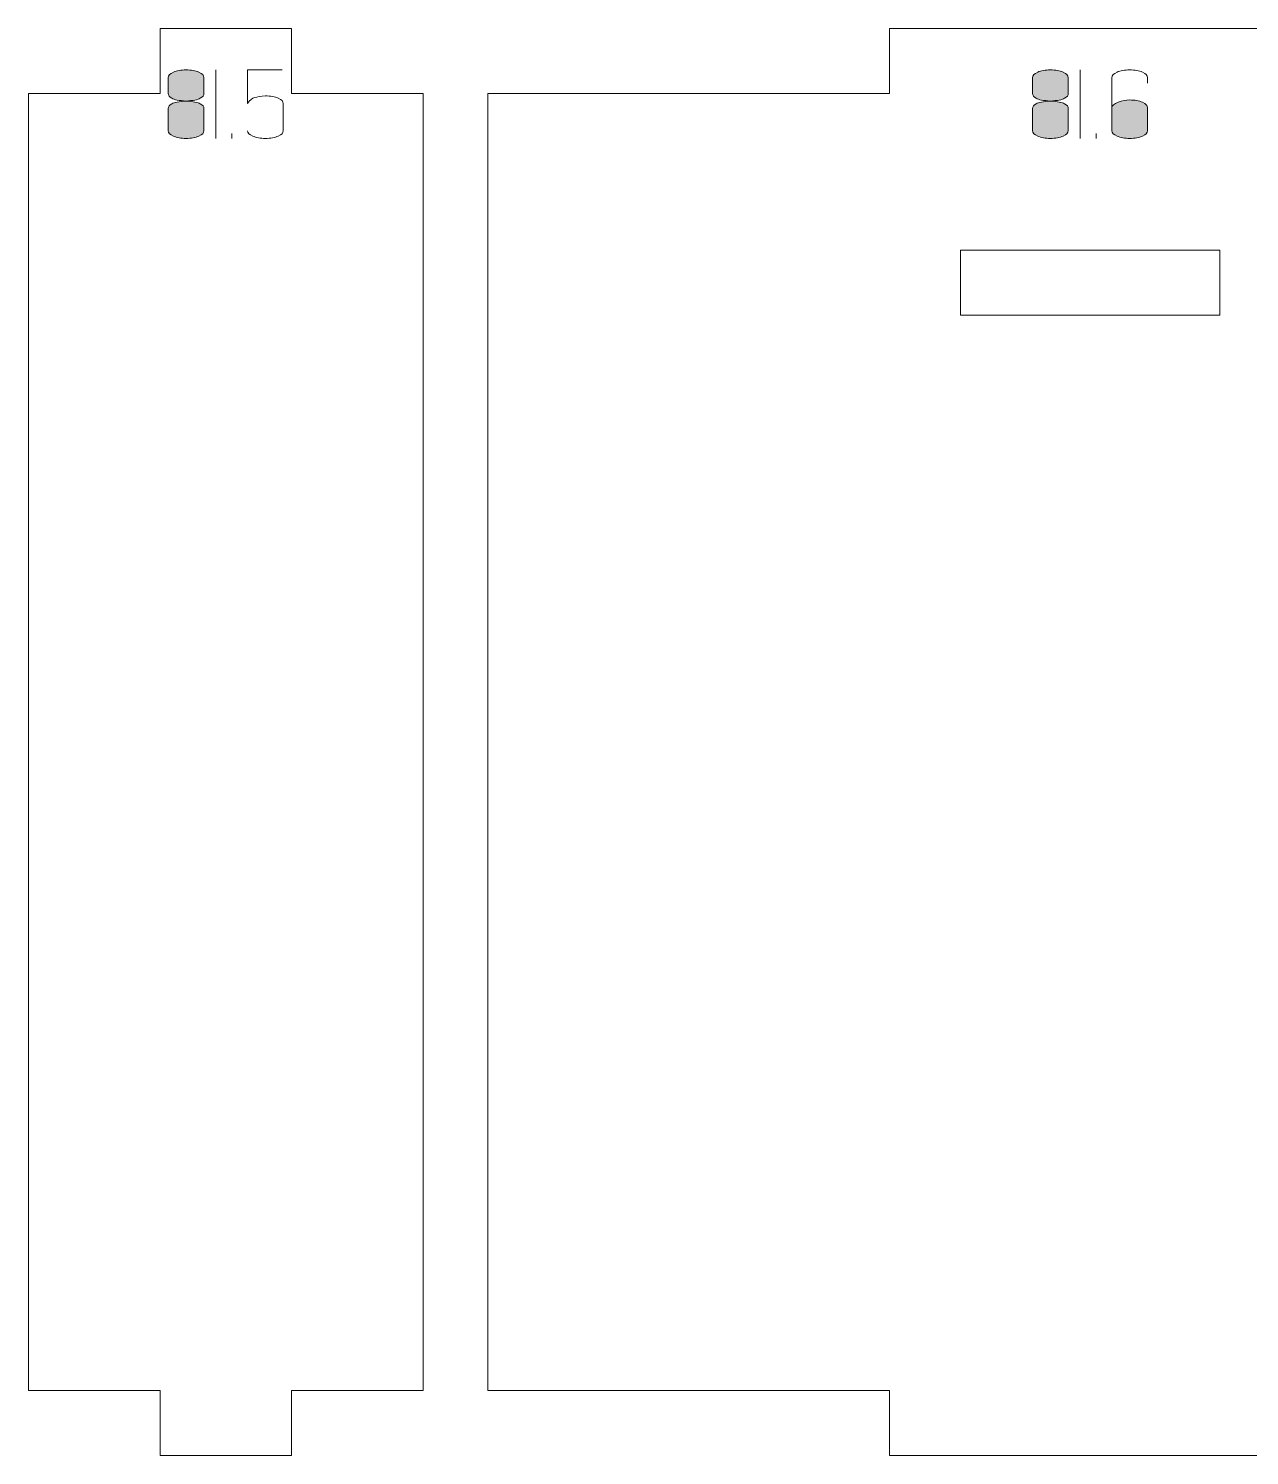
# Model space of a CAD drawing. Header units: centimetres. Extents: x -191 to 212, y -234 to 239.
# Drawn here: x 78.76 to 84.41, y -129.76 to -123.16 of the extents above; entities that cross this region are included whole.
import ezdxf

# ---------------------------------------------------------------- set-up
doc = ezdxf.new("R2010")
doc.units = ezdxf.units.CM
doc.header["$MEASUREMENT"] = 0
doc.layers.add('Capa 1', color=7, linetype='Continuous')

msp = doc.modelspace()

# ---------------------------------------------------------------- hatches: boundary and pattern name
at = {"layer": 'Capa 1', "true_color": 0x3e4095}
h = msp.add_hatch(color=175, dxfattribs=at)
edge = h.paths.add_edge_path()
edge.add_spline(control_points=[(79.40785, -123.46067), (79.40785, -123.46862), (79.41351, -123.4758), (79.42482, -123.48222), (79.43613, -123.48864), (79.45799, -123.49292), (79.4904, -123.49506), (79.52281, -123.49292), (79.54467, -123.48864), (79.55598, -123.48222), (79.56729, -123.4758), (79.57295, -123.46862), (79.57295, -123.46067), (79.57295, -123.46067), (79.57295, -123.38637), (79.57295, -123.38637), (79.57295, -123.37659), (79.56508, -123.36826), (79.54933, -123.36138), (79.53359, -123.3545), (79.51394, -123.35106), (79.4904, -123.35106), (79.46686, -123.35106), (79.44721, -123.3545), (79.43147, -123.36138), (79.41572, -123.36826), (79.40785, -123.37659), (79.40785, -123.38637), (79.40785, -123.38637), (79.40785, -123.46067), (79.40785, -123.46067)], knot_values=[0, 0, 0, 0, 0.1, 0.1, 0.1, 0.2, 0.2, 0.2, 0.3, 0.3, 0.3, 0.4, 0.4, 0.4, 0.5, 0.5, 0.5, 0.6, 0.6, 0.6, 0.7, 0.7, 0.7, 0.8, 0.8, 0.8, 0.9, 0.9, 0.9, 1, 1, 1, 1], degree=3, periodic=1)
h = msp.add_hatch(color=175, dxfattribs=at)
edge = h.paths.add_edge_path()
edge.add_spline(control_points=[(79.4904, -123.6675), (79.46686, -123.6675), (79.44721, -123.66406), (79.43147, -123.65718), (79.41572, -123.6503), (79.40785, -123.64197), (79.40785, -123.63219), (79.40785, -123.63219), (79.40785, -123.529), (79.40785, -123.529), (79.40785, -123.52074), (79.41351, -123.51356), (79.42482, -123.50745), (79.43613, -123.50133), (79.45799, -123.4972), (79.4904, -123.49506), (79.45799, -123.49292), (79.43613, -123.48864), (79.42482, -123.48222), (79.41351, -123.4758), (79.40785, -123.46862), (79.40785, -123.46067), (79.40785, -123.46067), (79.40785, -123.38637), (79.40785, -123.38637), (79.40785, -123.37659), (79.41572, -123.36826), (79.43147, -123.36138), (79.44721, -123.3545), (79.46686, -123.35106), (79.4904, -123.35106), (79.51394, -123.35106), (79.53359, -123.3545), (79.54933, -123.36138), (79.56508, -123.36826), (79.57295, -123.37659), (79.57295, -123.38637), (79.57295, -123.38637), (79.57295, -123.46067), (79.57295, -123.46067), (79.57295, -123.46862), (79.56729, -123.4758), (79.55598, -123.48222), (79.54467, -123.48864), (79.52281, -123.49292), (79.4904, -123.49506), (79.52281, -123.4972), (79.54467, -123.50133), (79.55598, -123.50745), (79.56729, -123.51356), (79.57295, -123.52074), (79.57295, -123.529), (79.57295, -123.529), (79.57295, -123.63219), (79.57295, -123.63219), (79.57295, -123.64197), (79.56508, -123.6503), (79.54933, -123.65718), (79.53359, -123.66406), (79.51394, -123.6675), (79.4904, -123.6675)], knot_values=[0, 0, 0, 0, 0.05, 0.05, 0.05, 0.1, 0.1, 0.1, 0.15, 0.15, 0.15, 0.2, 0.2, 0.2, 0.25, 0.25, 0.25, 0.3, 0.3, 0.3, 0.35, 0.35, 0.35, 0.4, 0.4, 0.4, 0.45, 0.45, 0.45, 0.5, 0.5, 0.5, 0.55, 0.55, 0.55, 0.6, 0.6, 0.6, 0.65, 0.65, 0.65, 0.7, 0.7, 0.7, 0.75, 0.75, 0.75, 0.8, 0.8, 0.8, 0.85, 0.85, 0.85, 0.9, 0.9, 0.9, 0.95, 0.95, 0.95, 1, 1, 1, 1], degree=3, periodic=1)
h = msp.add_hatch(color=175, dxfattribs=at)
edge = h.paths.add_edge_path()
edge.add_spline(control_points=[(79.62798, -123.6675), (79.62798, -123.6675), (79.62798, -123.3506), (79.62798, -123.3506), (79.62798, -123.3506), (79.62798, -123.6675), (79.62798, -123.6675)], knot_values=[0, 0, 0, 0, 0.5, 0.5, 0.5, 1, 1, 1, 1], degree=3, periodic=1)
h = msp.add_hatch(color=175, dxfattribs=at)
edge = h.paths.add_edge_path()
edge.add_spline(control_points=[(79.85729, -123.6675), (79.83375, -123.6675), (79.8141, -123.66406), (79.79836, -123.65718), (79.78261, -123.6503), (79.77474, -123.64197), (79.77474, -123.63219), (79.77474, -123.64197), (79.78261, -123.6503), (79.79836, -123.65718), (79.8141, -123.66406), (79.83375, -123.6675), (79.85729, -123.6675), (79.88083, -123.6675), (79.90048, -123.66406), (79.91622, -123.65718), (79.93197, -123.6503), (79.93984, -123.64197), (79.93984, -123.63219), (79.93984, -123.63219), (79.93984, -123.50653), (79.93984, -123.50653), (79.93984, -123.49674), (79.93197, -123.48841), (79.91622, -123.48153), (79.90048, -123.47465), (79.88083, -123.47121), (79.85729, -123.47121), (79.83589, -123.47305), (79.81938, -123.4755), (79.80776, -123.47855), (79.79614, -123.48161), (79.78514, -123.49094), (79.77474, -123.50653), (79.77474, -123.50653), (79.77474, -123.35106), (79.77474, -123.35106), (79.77474, -123.35106), (79.93434, -123.35106), (79.93434, -123.35106), (79.93434, -123.35106), (79.77474, -123.35106), (79.77474, -123.35106), (79.77474, -123.35106), (79.77474, -123.50653), (79.77474, -123.50653), (79.78514, -123.49094), (79.79614, -123.48161), (79.80776, -123.47855), (79.81938, -123.4755), (79.83589, -123.47305), (79.85729, -123.47121), (79.88083, -123.47121), (79.90048, -123.47465), (79.91622, -123.48153), (79.93197, -123.48841), (79.93984, -123.49674), (79.93984, -123.50653), (79.93984, -123.50653), (79.93984, -123.63219), (79.93984, -123.63219), (79.93984, -123.64197), (79.93197, -123.6503), (79.91622, -123.65718), (79.90048, -123.66406), (79.88083, -123.6675), (79.85729, -123.6675)], knot_values=[0, 0, 0, 0, 0.0454545, 0.0454545, 0.0454545, 0.0909091, 0.0909091, 0.0909091, 0.1363636, 0.1363636, 0.1363636, 0.1818182, 0.1818182, 0.1818182, 0.2272727, 0.2272727, 0.2272727, 0.2727273, 0.2727273, 0.2727273, 0.3181818, 0.3181818, 0.3181818, 0.3636364, 0.3636364, 0.3636364, 0.4090909, 0.4090909, 0.4090909, 0.4545455, 0.4545455, 0.4545455, 0.5, 0.5, 0.5, 0.5454545, 0.5454545, 0.5454545, 0.5909091, 0.5909091, 0.5909091, 0.6363636, 0.6363636, 0.6363636, 0.6818182, 0.6818182, 0.6818182, 0.7272727, 0.7272727, 0.7272727, 0.7727273, 0.7727273, 0.7727273, 0.8181818, 0.8181818, 0.8181818, 0.8636364, 0.8636364, 0.8636364, 0.9090909, 0.9090909, 0.9090909, 0.9545455, 0.9545455, 0.9545455, 1, 1, 1, 1], degree=3, periodic=1)
h = msp.add_hatch(color=175, dxfattribs=at)
edge = h.paths.add_edge_path()
edge.add_spline(control_points=[(83.40474, -123.46067), (83.40474, -123.46862), (83.4104, -123.4758), (83.42171, -123.48222), (83.43302, -123.48864), (83.45488, -123.49292), (83.48729, -123.49506), (83.5197, -123.49292), (83.54156, -123.48864), (83.55287, -123.48222), (83.56418, -123.4758), (83.56984, -123.46862), (83.56984, -123.46067), (83.56984, -123.46067), (83.56984, -123.38637), (83.56984, -123.38637), (83.56984, -123.37659), (83.56197, -123.36826), (83.54622, -123.36138), (83.53048, -123.3545), (83.51083, -123.35106), (83.48729, -123.35106), (83.46375, -123.35106), (83.4441, -123.3545), (83.42836, -123.36138), (83.41261, -123.36826), (83.40474, -123.37659), (83.40474, -123.38637), (83.40474, -123.38637), (83.40474, -123.46067), (83.40474, -123.46067)], knot_values=[0, 0, 0, 0, 0.1, 0.1, 0.1, 0.2, 0.2, 0.2, 0.3, 0.3, 0.3, 0.4, 0.4, 0.4, 0.5, 0.5, 0.5, 0.6, 0.6, 0.6, 0.7, 0.7, 0.7, 0.8, 0.8, 0.8, 0.9, 0.9, 0.9, 1, 1, 1, 1], degree=3, periodic=1)
h = msp.add_hatch(color=175, dxfattribs=at)
edge = h.paths.add_edge_path()
edge.add_spline(control_points=[(83.48729, -123.6675), (83.46375, -123.6675), (83.4441, -123.66406), (83.42836, -123.65718), (83.41261, -123.6503), (83.40474, -123.64197), (83.40474, -123.63219), (83.40474, -123.63219), (83.40474, -123.529), (83.40474, -123.529), (83.40474, -123.52074), (83.4104, -123.51356), (83.42171, -123.50745), (83.43302, -123.50133), (83.45488, -123.4972), (83.48729, -123.49506), (83.45488, -123.49292), (83.43302, -123.48864), (83.42171, -123.48222), (83.4104, -123.4758), (83.40474, -123.46862), (83.40474, -123.46067), (83.40474, -123.46067), (83.40474, -123.38637), (83.40474, -123.38637), (83.40474, -123.37659), (83.41261, -123.36826), (83.42836, -123.36138), (83.4441, -123.3545), (83.46375, -123.35106), (83.48729, -123.35106), (83.51083, -123.35106), (83.53048, -123.3545), (83.54622, -123.36138), (83.56197, -123.36826), (83.56984, -123.37659), (83.56984, -123.38637), (83.56984, -123.38637), (83.56984, -123.46067), (83.56984, -123.46067), (83.56984, -123.46862), (83.56418, -123.4758), (83.55287, -123.48222), (83.54156, -123.48864), (83.5197, -123.49292), (83.48729, -123.49506), (83.5197, -123.4972), (83.54156, -123.50133), (83.55287, -123.50745), (83.56418, -123.51356), (83.56984, -123.52074), (83.56984, -123.529), (83.56984, -123.529), (83.56984, -123.63219), (83.56984, -123.63219), (83.56984, -123.64197), (83.56197, -123.6503), (83.54622, -123.65718), (83.53048, -123.66406), (83.51083, -123.6675), (83.48729, -123.6675)], knot_values=[0, 0, 0, 0, 0.05, 0.05, 0.05, 0.1, 0.1, 0.1, 0.15, 0.15, 0.15, 0.2, 0.2, 0.2, 0.25, 0.25, 0.25, 0.3, 0.3, 0.3, 0.35, 0.35, 0.35, 0.4, 0.4, 0.4, 0.45, 0.45, 0.45, 0.5, 0.5, 0.5, 0.55, 0.55, 0.55, 0.6, 0.6, 0.6, 0.65, 0.65, 0.65, 0.7, 0.7, 0.7, 0.75, 0.75, 0.75, 0.8, 0.8, 0.8, 0.85, 0.85, 0.85, 0.9, 0.9, 0.9, 0.95, 0.95, 0.95, 1, 1, 1, 1], degree=3, periodic=1)
h = msp.add_hatch(color=175, dxfattribs=at)
edge = h.paths.add_edge_path()
edge.add_spline(control_points=[(83.62487, -123.6675), (83.62487, -123.6675), (83.62487, -123.3506), (83.62487, -123.3506), (83.62487, -123.3506), (83.62487, -123.6675), (83.62487, -123.6675)], knot_values=[0, 0, 0, 0, 0.5, 0.5, 0.5, 1, 1, 1, 1], degree=3, periodic=1)
h = msp.add_hatch(color=175, dxfattribs=at)
edge = h.paths.add_edge_path()
edge.add_spline(control_points=[(83.85418, -123.6675), (83.83064, -123.6675), (83.81099, -123.66406), (83.79525, -123.65718), (83.7795, -123.6503), (83.77163, -123.64197), (83.77163, -123.63219), (83.77163, -123.63219), (83.77163, -123.52533), (83.77163, -123.52533), (83.77163, -123.52533), (83.77163, -123.38637), (83.77163, -123.38637), (83.77163, -123.37659), (83.7795, -123.36826), (83.79525, -123.36138), (83.81099, -123.3545), (83.83064, -123.35106), (83.85418, -123.35106), (83.87772, -123.35106), (83.89737, -123.3545), (83.91311, -123.36138), (83.92886, -123.36826), (83.93673, -123.37659), (83.93673, -123.38637), (83.93673, -123.38637), (83.93673, -123.41205), (83.93673, -123.41205), (83.93673, -123.41205), (83.93673, -123.38637), (83.93673, -123.38637), (83.93673, -123.37659), (83.92886, -123.36826), (83.91311, -123.36138), (83.89737, -123.3545), (83.87772, -123.35106), (83.85418, -123.35106), (83.83064, -123.35106), (83.81099, -123.3545), (83.79525, -123.36138), (83.7795, -123.36826), (83.77163, -123.37659), (83.77163, -123.38637), (83.77163, -123.38637), (83.77163, -123.52533), (83.77163, -123.52533), (83.77163, -123.51616), (83.78118, -123.50798), (83.80029, -123.5008), (83.8194, -123.49361), (83.83736, -123.49002), (83.85418, -123.49002), (83.87772, -123.49002), (83.89737, -123.49346), (83.91311, -123.50034), (83.92886, -123.50722), (83.93673, -123.51555), (83.93673, -123.52533), (83.93673, -123.52533), (83.93673, -123.63219), (83.93673, -123.63219), (83.93673, -123.64197), (83.92886, -123.6503), (83.91311, -123.65718), (83.89737, -123.66406), (83.87772, -123.6675), (83.85418, -123.6675)], knot_values=[0, 0, 0, 0, 0.0454545, 0.0454545, 0.0454545, 0.0909091, 0.0909091, 0.0909091, 0.1363636, 0.1363636, 0.1363636, 0.1818182, 0.1818182, 0.1818182, 0.2272727, 0.2272727, 0.2272727, 0.2727273, 0.2727273, 0.2727273, 0.3181818, 0.3181818, 0.3181818, 0.3636364, 0.3636364, 0.3636364, 0.4090909, 0.4090909, 0.4090909, 0.4545455, 0.4545455, 0.4545455, 0.5, 0.5, 0.5, 0.5454545, 0.5454545, 0.5454545, 0.5909091, 0.5909091, 0.5909091, 0.6363636, 0.6363636, 0.6363636, 0.6818182, 0.6818182, 0.6818182, 0.7272727, 0.7272727, 0.7272727, 0.7727273, 0.7727273, 0.7727273, 0.8181818, 0.8181818, 0.8181818, 0.8636364, 0.8636364, 0.8636364, 0.9090909, 0.9090909, 0.9090909, 0.9545455, 0.9545455, 0.9545455, 1, 1, 1, 1], degree=3, periodic=1)
h = msp.add_hatch(color=175, dxfattribs=at)
edge = h.paths.add_edge_path()
edge.add_spline(control_points=[(79.40785, -123.63219), (79.40785, -123.64197), (79.41572, -123.6503), (79.43147, -123.65718), (79.44721, -123.66406), (79.46686, -123.6675), (79.4904, -123.6675), (79.51394, -123.6675), (79.53359, -123.66406), (79.54933, -123.65718), (79.56508, -123.6503), (79.57295, -123.64197), (79.57295, -123.63219), (79.57295, -123.63219), (79.57295, -123.529), (79.57295, -123.529), (79.57295, -123.52074), (79.56729, -123.51356), (79.55598, -123.50745), (79.54467, -123.50133), (79.52281, -123.4972), (79.4904, -123.49506), (79.45799, -123.4972), (79.43613, -123.50133), (79.42482, -123.50745), (79.41351, -123.51356), (79.40785, -123.52074), (79.40785, -123.529), (79.40785, -123.529), (79.40785, -123.63219), (79.40785, -123.63219)], knot_values=[0, 0, 0, 0, 0.1, 0.1, 0.1, 0.2, 0.2, 0.2, 0.3, 0.3, 0.3, 0.4, 0.4, 0.4, 0.5, 0.5, 0.5, 0.6, 0.6, 0.6, 0.7, 0.7, 0.7, 0.8, 0.8, 0.8, 0.9, 0.9, 0.9, 1, 1, 1, 1], degree=3, periodic=1)
h = msp.add_hatch(color=175, dxfattribs=at)
edge = h.paths.add_edge_path()
edge.add_spline(control_points=[(83.40474, -123.63219), (83.40474, -123.64197), (83.41261, -123.6503), (83.42836, -123.65718), (83.4441, -123.66406), (83.46375, -123.6675), (83.48729, -123.6675), (83.51083, -123.6675), (83.53048, -123.66406), (83.54622, -123.65718), (83.56197, -123.6503), (83.56984, -123.64197), (83.56984, -123.63219), (83.56984, -123.63219), (83.56984, -123.529), (83.56984, -123.529), (83.56984, -123.52074), (83.56418, -123.51356), (83.55287, -123.50745), (83.54156, -123.50133), (83.5197, -123.4972), (83.48729, -123.49506), (83.45488, -123.4972), (83.43302, -123.50133), (83.42171, -123.50745), (83.4104, -123.51356), (83.40474, -123.52074), (83.40474, -123.529), (83.40474, -123.529), (83.40474, -123.63219), (83.40474, -123.63219)], knot_values=[0, 0, 0, 0, 0.1, 0.1, 0.1, 0.2, 0.2, 0.2, 0.3, 0.3, 0.3, 0.4, 0.4, 0.4, 0.5, 0.5, 0.5, 0.6, 0.6, 0.6, 0.7, 0.7, 0.7, 0.8, 0.8, 0.8, 0.9, 0.9, 0.9, 1, 1, 1, 1], degree=3, periodic=1)
h = msp.add_hatch(color=175, dxfattribs=at)
edge = h.paths.add_edge_path()
edge.add_spline(control_points=[(83.77163, -123.63219), (83.77163, -123.64197), (83.7795, -123.6503), (83.79525, -123.65718), (83.81099, -123.66406), (83.83064, -123.6675), (83.85418, -123.6675), (83.87772, -123.6675), (83.89737, -123.66406), (83.91311, -123.65718), (83.92886, -123.6503), (83.93673, -123.64197), (83.93673, -123.63219), (83.93673, -123.63219), (83.93673, -123.52533), (83.93673, -123.52533), (83.93673, -123.51555), (83.92886, -123.50722), (83.91311, -123.50034), (83.89737, -123.49346), (83.87772, -123.49002), (83.85418, -123.49002), (83.83736, -123.49002), (83.8194, -123.49361), (83.80029, -123.5008), (83.78118, -123.50798), (83.77163, -123.51616), (83.77163, -123.52533), (83.77163, -123.52533), (83.77163, -123.63219), (83.77163, -123.63219)], knot_values=[0, 0, 0, 0, 0.1, 0.1, 0.1, 0.2, 0.2, 0.2, 0.3, 0.3, 0.3, 0.4, 0.4, 0.4, 0.5, 0.5, 0.5, 0.6, 0.6, 0.6, 0.7, 0.7, 0.7, 0.8, 0.8, 0.8, 0.9, 0.9, 0.9, 1, 1, 1, 1], degree=3, periodic=1)
h = msp.add_hatch(color=175, dxfattribs=at)
edge = h.paths.add_edge_path()
edge.add_spline(control_points=[(79.70136, -123.6675), (79.70136, -123.6675), (79.70136, -123.64503), (79.70136, -123.64503), (79.70136, -123.64503), (79.70136, -123.6675), (79.70136, -123.6675)], knot_values=[0, 0, 0, 0, 0.5, 0.5, 0.5, 1, 1, 1, 1], degree=3, periodic=1)
h = msp.add_hatch(color=175, dxfattribs=at)
edge = h.paths.add_edge_path()
edge.add_spline(control_points=[(83.69825, -123.6675), (83.69825, -123.6675), (83.69825, -123.64503), (83.69825, -123.64503), (83.69825, -123.64503), (83.69825, -123.6675), (83.69825, -123.6675)], knot_values=[0, 0, 0, 0, 0.5, 0.5, 0.5, 1, 1, 1, 1], degree=3, periodic=1)

# ---------------------------------------------------------------- linework, layer by layer
at = {"layer": 'Capa 1', "color": 240, "lineweight": 9}
for points, knots in [([(78.76177, -123.4595), (78.76177, -123.4595), (78.76177, -129.4595), (78.76177, -129.4595), (78.76177, -129.4595), (79.36982, -129.4595), (79.36982, -129.4595), (79.36982, -129.4595), (79.36982, -129.7595), (79.36982, -129.7595), (79.36982, -129.7595), (79.97786, -129.7595), (79.97786, -129.7595), (79.97786, -129.7595), (79.97786, -129.4595), (79.97786, -129.4595), (79.97786, -129.4595), (80.58591, -129.4595), (80.58591, -129.4595), (80.58591, -129.4595), (80.58591, -123.4595), (80.58591, -123.4595), (80.58591, -123.4595), (79.97786, -123.4595), (79.97786, -123.4595), (79.97786, -123.4595), (79.97786, -123.1595), (79.97786, -123.1595), (79.97786, -123.1595), (79.36982, -123.1595), (79.36982, -123.1595), (79.36982, -123.1595), (79.36982, -123.4595), (79.36982, -123.4595), (79.36982, -123.4595), (78.76177, -123.4595), (78.76177, -123.4595)], [0, 0, 0, 0, 0.0833333, 0.0833333, 0.0833333, 0.1666667, 0.1666667, 0.1666667, 0.25, 0.25, 0.25, 0.3333333, 0.3333333, 0.3333333, 0.4166667, 0.4166667, 0.4166667, 0.5, 0.5, 0.5, 0.5833333, 0.5833333, 0.5833333, 0.6666667, 0.6666667, 0.6666667, 0.75, 0.75, 0.75, 0.8333333, 0.8333333, 0.8333333, 0.9166667, 0.9166667, 0.9166667, 1, 1, 1, 1]), ([(80.88591, -123.4595), (80.88591, -123.4595), (80.88591, -129.4595), (80.88591, -129.4595), (80.88591, -129.4595), (82.74245, -129.4595), (82.74245, -129.4595), (82.74245, -129.4595), (82.74245, -129.7595), (82.74245, -129.7595), (82.74245, -129.7595), (84.599, -129.7595), (84.599, -129.7595), (84.599, -129.7595), (84.599, -129.4595), (84.599, -129.4595), (84.599, -129.4595), (86.45555, -129.4595), (86.45555, -129.4595), (86.45555, -129.4595), (86.45555, -123.4595), (86.45555, -123.4595), (86.45555, -123.4595), (84.599, -123.4595), (84.599, -123.4595), (84.599, -123.4595), (84.599, -123.1595), (84.599, -123.1595), (84.599, -123.1595), (82.74245, -123.1595), (82.74245, -123.1595), (82.74245, -123.1595), (82.74245, -123.4595), (82.74245, -123.4595), (82.74245, -123.4595), (80.88591, -123.4595), (80.88591, -123.4595)], [0, 0, 0, 0, 0.0833333, 0.0833333, 0.0833333, 0.1666667, 0.1666667, 0.1666667, 0.25, 0.25, 0.25, 0.3333333, 0.3333333, 0.3333333, 0.4166667, 0.4166667, 0.4166667, 0.5, 0.5, 0.5, 0.5833333, 0.5833333, 0.5833333, 0.6666667, 0.6666667, 0.6666667, 0.75, 0.75, 0.75, 0.8333333, 0.8333333, 0.8333333, 0.9166667, 0.9166667, 0.9166667, 1, 1, 1, 1]), ([(83.07073, -124.4853), (83.07073, -124.4853), (84.27073, -124.4853), (84.27073, -124.4853), (84.27073, -124.4853), (84.27073, -124.1853), (84.27073, -124.1853), (84.27073, -124.1853), (83.07073, -124.1853), (83.07073, -124.1853), (83.07073, -124.1853), (83.07073, -124.4853), (83.07073, -124.4853)], [0, 0, 0, 0, 0.25, 0.25, 0.25, 0.5, 0.5, 0.5, 0.75, 0.75, 0.75, 1, 1, 1, 1])]:
    msp.add_open_spline(points, degree=3, knots=knots, dxfattribs=at)
at = {"layer": 'Capa 1', "color": 114, "lineweight": 9}
for points, knots in [([(79.40785, -123.46067), (79.40785, -123.46862), (79.41351, -123.4758), (79.42482, -123.48222), (79.43613, -123.48864), (79.45799, -123.49292), (79.4904, -123.49506), (79.52281, -123.49292), (79.54467, -123.48864), (79.55598, -123.48222), (79.56729, -123.4758), (79.57295, -123.46862), (79.57295, -123.46067), (79.57295, -123.46067), (79.57295, -123.38637), (79.57295, -123.38637), (79.57295, -123.37659), (79.56508, -123.36826), (79.54933, -123.36138), (79.53359, -123.3545), (79.51394, -123.35106), (79.4904, -123.35106), (79.46686, -123.35106), (79.44721, -123.3545), (79.43147, -123.36138), (79.41572, -123.36826), (79.40785, -123.37659), (79.40785, -123.38637), (79.40785, -123.38637), (79.40785, -123.46067), (79.40785, -123.46067)], [0, 0, 0, 0, 0.1, 0.1, 0.1, 0.2, 0.2, 0.2, 0.3, 0.3, 0.3, 0.4, 0.4, 0.4, 0.5, 0.5, 0.5, 0.6, 0.6, 0.6, 0.7, 0.7, 0.7, 0.8, 0.8, 0.8, 0.9, 0.9, 0.9, 1, 1, 1, 1]), ([(79.4904, -123.6675), (79.46686, -123.6675), (79.44721, -123.66406), (79.43147, -123.65718), (79.41572, -123.6503), (79.40785, -123.64197), (79.40785, -123.63219), (79.40785, -123.63219), (79.40785, -123.529), (79.40785, -123.529), (79.40785, -123.52074), (79.41351, -123.51356), (79.42482, -123.50745), (79.43613, -123.50133), (79.45799, -123.4972), (79.4904, -123.49506), (79.45799, -123.49292), (79.43613, -123.48864), (79.42482, -123.48222), (79.41351, -123.4758), (79.40785, -123.46862), (79.40785, -123.46067), (79.40785, -123.46067), (79.40785, -123.38637), (79.40785, -123.38637), (79.40785, -123.37659), (79.41572, -123.36826), (79.43147, -123.36138), (79.44721, -123.3545), (79.46686, -123.35106), (79.4904, -123.35106), (79.51394, -123.35106), (79.53359, -123.3545), (79.54933, -123.36138), (79.56508, -123.36826), (79.57295, -123.37659), (79.57295, -123.38637), (79.57295, -123.38637), (79.57295, -123.46067), (79.57295, -123.46067), (79.57295, -123.46862), (79.56729, -123.4758), (79.55598, -123.48222), (79.54467, -123.48864), (79.52281, -123.49292), (79.4904, -123.49506), (79.52281, -123.4972), (79.54467, -123.50133), (79.55598, -123.50745), (79.56729, -123.51356), (79.57295, -123.52074), (79.57295, -123.529), (79.57295, -123.529), (79.57295, -123.63219), (79.57295, -123.63219), (79.57295, -123.64197), (79.56508, -123.6503), (79.54933, -123.65718), (79.53359, -123.66406), (79.51394, -123.6675), (79.4904, -123.6675)], [0, 0, 0, 0, 0.05, 0.05, 0.05, 0.1, 0.1, 0.1, 0.15, 0.15, 0.15, 0.2, 0.2, 0.2, 0.25, 0.25, 0.25, 0.3, 0.3, 0.3, 0.35, 0.35, 0.35, 0.4, 0.4, 0.4, 0.45, 0.45, 0.45, 0.5, 0.5, 0.5, 0.55, 0.55, 0.55, 0.6, 0.6, 0.6, 0.65, 0.65, 0.65, 0.7, 0.7, 0.7, 0.75, 0.75, 0.75, 0.8, 0.8, 0.8, 0.85, 0.85, 0.85, 0.9, 0.9, 0.9, 0.95, 0.95, 0.95, 1, 1, 1, 1]), ([(79.62798, -123.6675), (79.62798, -123.6675), (79.62798, -123.3506), (79.62798, -123.3506), (79.62798, -123.3506), (79.62798, -123.6675), (79.62798, -123.6675)], [0, 0, 0, 0, 0.5, 0.5, 0.5, 1, 1, 1, 1]), ([(79.85729, -123.6675), (79.83375, -123.6675), (79.8141, -123.66406), (79.79836, -123.65718), (79.78261, -123.6503), (79.77474, -123.64197), (79.77474, -123.63219), (79.77474, -123.64197), (79.78261, -123.6503), (79.79836, -123.65718), (79.8141, -123.66406), (79.83375, -123.6675), (79.85729, -123.6675), (79.88083, -123.6675), (79.90048, -123.66406), (79.91622, -123.65718), (79.93197, -123.6503), (79.93984, -123.64197), (79.93984, -123.63219), (79.93984, -123.63219), (79.93984, -123.50653), (79.93984, -123.50653), (79.93984, -123.49674), (79.93197, -123.48841), (79.91622, -123.48153), (79.90048, -123.47465), (79.88083, -123.47121), (79.85729, -123.47121), (79.83589, -123.47305), (79.81938, -123.4755), (79.80776, -123.47855), (79.79614, -123.48161), (79.78514, -123.49094), (79.77474, -123.50653), (79.77474, -123.50653), (79.77474, -123.35106), (79.77474, -123.35106), (79.77474, -123.35106), (79.93434, -123.35106), (79.93434, -123.35106), (79.93434, -123.35106), (79.77474, -123.35106), (79.77474, -123.35106), (79.77474, -123.35106), (79.77474, -123.50653), (79.77474, -123.50653), (79.78514, -123.49094), (79.79614, -123.48161), (79.80776, -123.47855), (79.81938, -123.4755), (79.83589, -123.47305), (79.85729, -123.47121), (79.88083, -123.47121), (79.90048, -123.47465), (79.91622, -123.48153), (79.93197, -123.48841), (79.93984, -123.49674), (79.93984, -123.50653), (79.93984, -123.50653), (79.93984, -123.63219), (79.93984, -123.63219), (79.93984, -123.64197), (79.93197, -123.6503), (79.91622, -123.65718), (79.90048, -123.66406), (79.88083, -123.6675), (79.85729, -123.6675)], [0, 0, 0, 0, 0.0454545, 0.0454545, 0.0454545, 0.0909091, 0.0909091, 0.0909091, 0.1363636, 0.1363636, 0.1363636, 0.1818182, 0.1818182, 0.1818182, 0.2272727, 0.2272727, 0.2272727, 0.2727273, 0.2727273, 0.2727273, 0.3181818, 0.3181818, 0.3181818, 0.3636364, 0.3636364, 0.3636364, 0.4090909, 0.4090909, 0.4090909, 0.4545455, 0.4545455, 0.4545455, 0.5, 0.5, 0.5, 0.5454545, 0.5454545, 0.5454545, 0.5909091, 0.5909091, 0.5909091, 0.6363636, 0.6363636, 0.6363636, 0.6818182, 0.6818182, 0.6818182, 0.7272727, 0.7272727, 0.7272727, 0.7727273, 0.7727273, 0.7727273, 0.8181818, 0.8181818, 0.8181818, 0.8636364, 0.8636364, 0.8636364, 0.9090909, 0.9090909, 0.9090909, 0.9545455, 0.9545455, 0.9545455, 1, 1, 1, 1]), ([(83.40474, -123.46067), (83.40474, -123.46862), (83.4104, -123.4758), (83.42171, -123.48222), (83.43302, -123.48864), (83.45488, -123.49292), (83.48729, -123.49506), (83.5197, -123.49292), (83.54156, -123.48864), (83.55287, -123.48222), (83.56418, -123.4758), (83.56984, -123.46862), (83.56984, -123.46067), (83.56984, -123.46067), (83.56984, -123.38637), (83.56984, -123.38637), (83.56984, -123.37659), (83.56197, -123.36826), (83.54622, -123.36138), (83.53048, -123.3545), (83.51083, -123.35106), (83.48729, -123.35106), (83.46375, -123.35106), (83.4441, -123.3545), (83.42836, -123.36138), (83.41261, -123.36826), (83.40474, -123.37659), (83.40474, -123.38637), (83.40474, -123.38637), (83.40474, -123.46067), (83.40474, -123.46067)], [0, 0, 0, 0, 0.1, 0.1, 0.1, 0.2, 0.2, 0.2, 0.3, 0.3, 0.3, 0.4, 0.4, 0.4, 0.5, 0.5, 0.5, 0.6, 0.6, 0.6, 0.7, 0.7, 0.7, 0.8, 0.8, 0.8, 0.9, 0.9, 0.9, 1, 1, 1, 1]), ([(83.48729, -123.6675), (83.46375, -123.6675), (83.4441, -123.66406), (83.42836, -123.65718), (83.41261, -123.6503), (83.40474, -123.64197), (83.40474, -123.63219), (83.40474, -123.63219), (83.40474, -123.529), (83.40474, -123.529), (83.40474, -123.52074), (83.4104, -123.51356), (83.42171, -123.50745), (83.43302, -123.50133), (83.45488, -123.4972), (83.48729, -123.49506), (83.45488, -123.49292), (83.43302, -123.48864), (83.42171, -123.48222), (83.4104, -123.4758), (83.40474, -123.46862), (83.40474, -123.46067), (83.40474, -123.46067), (83.40474, -123.38637), (83.40474, -123.38637), (83.40474, -123.37659), (83.41261, -123.36826), (83.42836, -123.36138), (83.4441, -123.3545), (83.46375, -123.35106), (83.48729, -123.35106), (83.51083, -123.35106), (83.53048, -123.3545), (83.54622, -123.36138), (83.56197, -123.36826), (83.56984, -123.37659), (83.56984, -123.38637), (83.56984, -123.38637), (83.56984, -123.46067), (83.56984, -123.46067), (83.56984, -123.46862), (83.56418, -123.4758), (83.55287, -123.48222), (83.54156, -123.48864), (83.5197, -123.49292), (83.48729, -123.49506), (83.5197, -123.4972), (83.54156, -123.50133), (83.55287, -123.50745), (83.56418, -123.51356), (83.56984, -123.52074), (83.56984, -123.529), (83.56984, -123.529), (83.56984, -123.63219), (83.56984, -123.63219), (83.56984, -123.64197), (83.56197, -123.6503), (83.54622, -123.65718), (83.53048, -123.66406), (83.51083, -123.6675), (83.48729, -123.6675)], [0, 0, 0, 0, 0.05, 0.05, 0.05, 0.1, 0.1, 0.1, 0.15, 0.15, 0.15, 0.2, 0.2, 0.2, 0.25, 0.25, 0.25, 0.3, 0.3, 0.3, 0.35, 0.35, 0.35, 0.4, 0.4, 0.4, 0.45, 0.45, 0.45, 0.5, 0.5, 0.5, 0.55, 0.55, 0.55, 0.6, 0.6, 0.6, 0.65, 0.65, 0.65, 0.7, 0.7, 0.7, 0.75, 0.75, 0.75, 0.8, 0.8, 0.8, 0.85, 0.85, 0.85, 0.9, 0.9, 0.9, 0.95, 0.95, 0.95, 1, 1, 1, 1]), ([(83.62487, -123.6675), (83.62487, -123.6675), (83.62487, -123.3506), (83.62487, -123.3506), (83.62487, -123.3506), (83.62487, -123.6675), (83.62487, -123.6675)], [0, 0, 0, 0, 0.5, 0.5, 0.5, 1, 1, 1, 1]), ([(83.85418, -123.6675), (83.83064, -123.6675), (83.81099, -123.66406), (83.79525, -123.65718), (83.7795, -123.6503), (83.77163, -123.64197), (83.77163, -123.63219), (83.77163, -123.63219), (83.77163, -123.52533), (83.77163, -123.52533), (83.77163, -123.52533), (83.77163, -123.38637), (83.77163, -123.38637), (83.77163, -123.37659), (83.7795, -123.36826), (83.79525, -123.36138), (83.81099, -123.3545), (83.83064, -123.35106), (83.85418, -123.35106), (83.87772, -123.35106), (83.89737, -123.3545), (83.91311, -123.36138), (83.92886, -123.36826), (83.93673, -123.37659), (83.93673, -123.38637), (83.93673, -123.38637), (83.93673, -123.41205), (83.93673, -123.41205), (83.93673, -123.41205), (83.93673, -123.38637), (83.93673, -123.38637), (83.93673, -123.37659), (83.92886, -123.36826), (83.91311, -123.36138), (83.89737, -123.3545), (83.87772, -123.35106), (83.85418, -123.35106), (83.83064, -123.35106), (83.81099, -123.3545), (83.79525, -123.36138), (83.7795, -123.36826), (83.77163, -123.37659), (83.77163, -123.38637), (83.77163, -123.38637), (83.77163, -123.52533), (83.77163, -123.52533), (83.77163, -123.51616), (83.78118, -123.50798), (83.80029, -123.5008), (83.8194, -123.49361), (83.83736, -123.49002), (83.85418, -123.49002), (83.87772, -123.49002), (83.89737, -123.49346), (83.91311, -123.50034), (83.92886, -123.50722), (83.93673, -123.51555), (83.93673, -123.52533), (83.93673, -123.52533), (83.93673, -123.63219), (83.93673, -123.63219), (83.93673, -123.64197), (83.92886, -123.6503), (83.91311, -123.65718), (83.89737, -123.66406), (83.87772, -123.6675), (83.85418, -123.6675)], [0, 0, 0, 0, 0.0454545, 0.0454545, 0.0454545, 0.0909091, 0.0909091, 0.0909091, 0.1363636, 0.1363636, 0.1363636, 0.1818182, 0.1818182, 0.1818182, 0.2272727, 0.2272727, 0.2272727, 0.2727273, 0.2727273, 0.2727273, 0.3181818, 0.3181818, 0.3181818, 0.3636364, 0.3636364, 0.3636364, 0.4090909, 0.4090909, 0.4090909, 0.4545455, 0.4545455, 0.4545455, 0.5, 0.5, 0.5, 0.5454545, 0.5454545, 0.5454545, 0.5909091, 0.5909091, 0.5909091, 0.6363636, 0.6363636, 0.6363636, 0.6818182, 0.6818182, 0.6818182, 0.7272727, 0.7272727, 0.7272727, 0.7727273, 0.7727273, 0.7727273, 0.8181818, 0.8181818, 0.8181818, 0.8636364, 0.8636364, 0.8636364, 0.9090909, 0.9090909, 0.9090909, 0.9545455, 0.9545455, 0.9545455, 1, 1, 1, 1]), ([(79.40785, -123.63219), (79.40785, -123.64197), (79.41572, -123.6503), (79.43147, -123.65718), (79.44721, -123.66406), (79.46686, -123.6675), (79.4904, -123.6675), (79.51394, -123.6675), (79.53359, -123.66406), (79.54933, -123.65718), (79.56508, -123.6503), (79.57295, -123.64197), (79.57295, -123.63219), (79.57295, -123.63219), (79.57295, -123.529), (79.57295, -123.529), (79.57295, -123.52074), (79.56729, -123.51356), (79.55598, -123.50745), (79.54467, -123.50133), (79.52281, -123.4972), (79.4904, -123.49506), (79.45799, -123.4972), (79.43613, -123.50133), (79.42482, -123.50745), (79.41351, -123.51356), (79.40785, -123.52074), (79.40785, -123.529), (79.40785, -123.529), (79.40785, -123.63219), (79.40785, -123.63219)], [0, 0, 0, 0, 0.1, 0.1, 0.1, 0.2, 0.2, 0.2, 0.3, 0.3, 0.3, 0.4, 0.4, 0.4, 0.5, 0.5, 0.5, 0.6, 0.6, 0.6, 0.7, 0.7, 0.7, 0.8, 0.8, 0.8, 0.9, 0.9, 0.9, 1, 1, 1, 1]), ([(83.40474, -123.63219), (83.40474, -123.64197), (83.41261, -123.6503), (83.42836, -123.65718), (83.4441, -123.66406), (83.46375, -123.6675), (83.48729, -123.6675), (83.51083, -123.6675), (83.53048, -123.66406), (83.54622, -123.65718), (83.56197, -123.6503), (83.56984, -123.64197), (83.56984, -123.63219), (83.56984, -123.63219), (83.56984, -123.529), (83.56984, -123.529), (83.56984, -123.52074), (83.56418, -123.51356), (83.55287, -123.50745), (83.54156, -123.50133), (83.5197, -123.4972), (83.48729, -123.49506), (83.45488, -123.4972), (83.43302, -123.50133), (83.42171, -123.50745), (83.4104, -123.51356), (83.40474, -123.52074), (83.40474, -123.529), (83.40474, -123.529), (83.40474, -123.63219), (83.40474, -123.63219)], [0, 0, 0, 0, 0.1, 0.1, 0.1, 0.2, 0.2, 0.2, 0.3, 0.3, 0.3, 0.4, 0.4, 0.4, 0.5, 0.5, 0.5, 0.6, 0.6, 0.6, 0.7, 0.7, 0.7, 0.8, 0.8, 0.8, 0.9, 0.9, 0.9, 1, 1, 1, 1]), ([(83.77163, -123.63219), (83.77163, -123.64197), (83.7795, -123.6503), (83.79525, -123.65718), (83.81099, -123.66406), (83.83064, -123.6675), (83.85418, -123.6675), (83.87772, -123.6675), (83.89737, -123.66406), (83.91311, -123.65718), (83.92886, -123.6503), (83.93673, -123.64197), (83.93673, -123.63219), (83.93673, -123.63219), (83.93673, -123.52533), (83.93673, -123.52533), (83.93673, -123.51555), (83.92886, -123.50722), (83.91311, -123.50034), (83.89737, -123.49346), (83.87772, -123.49002), (83.85418, -123.49002), (83.83736, -123.49002), (83.8194, -123.49361), (83.80029, -123.5008), (83.78118, -123.50798), (83.77163, -123.51616), (83.77163, -123.52533), (83.77163, -123.52533), (83.77163, -123.63219), (83.77163, -123.63219)], [0, 0, 0, 0, 0.1, 0.1, 0.1, 0.2, 0.2, 0.2, 0.3, 0.3, 0.3, 0.4, 0.4, 0.4, 0.5, 0.5, 0.5, 0.6, 0.6, 0.6, 0.7, 0.7, 0.7, 0.8, 0.8, 0.8, 0.9, 0.9, 0.9, 1, 1, 1, 1]), ([(79.70136, -123.6675), (79.70136, -123.6675), (79.70136, -123.64503), (79.70136, -123.64503), (79.70136, -123.64503), (79.70136, -123.6675), (79.70136, -123.6675)], [0, 0, 0, 0, 0.5, 0.5, 0.5, 1, 1, 1, 1]), ([(83.69825, -123.6675), (83.69825, -123.6675), (83.69825, -123.64503), (83.69825, -123.64503), (83.69825, -123.64503), (83.69825, -123.6675), (83.69825, -123.6675)], [0, 0, 0, 0, 0.5, 0.5, 0.5, 1, 1, 1, 1])]:
    msp.add_open_spline(points, degree=3, knots=knots, dxfattribs=at)

doc.saveas('drawing.dxf')
